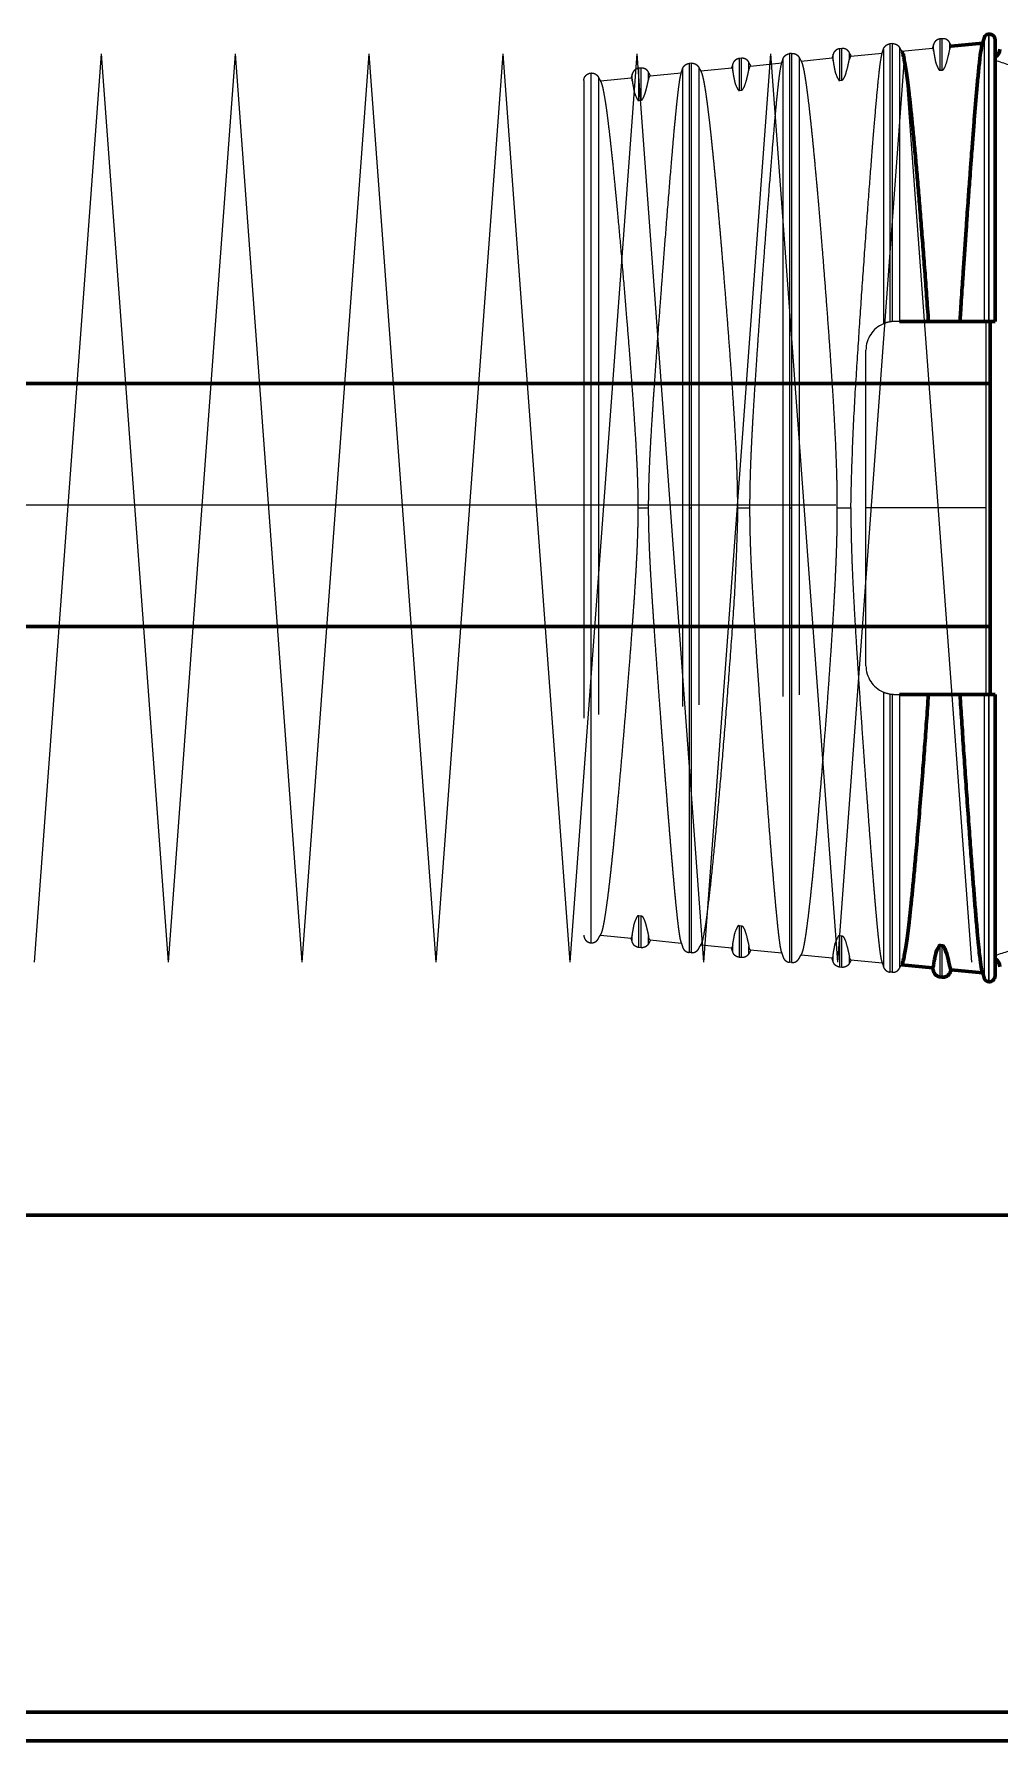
# Model space of a CAD drawing. Header units: millimetres. Extents: x 0 to 840, y 0 to 594.
# Drawn here: x 129.81 to 135.87, y 541.03 to 551.74 of the extents above; entities that cross this region are included whole.
import ezdxf

# ---------------------------------------------------------------- set-up
doc = ezdxf.new("R2010")
doc.units = ezdxf.units.MM
for name, pattern in [('K5LT_AXLED', [19.5, 15, -1.5, 1.5, -1.5]), ('K5LT_BASIC', [0]), ('K5LT_DASHED', [6, 4, -2]), ('K5LT_THIN', [0])]:
    doc.linetypes.add(name, pattern=pattern)
doc.layers.add('Системный слой', color=7, linetype='Continuous')

# ---------------------------------------------------------------- blocks, each defined once
blk = doc.blocks.new('U110')
at = {"layer": 'Системный слой', "color": 30, "linetype": 'K5LT_AXLED', "lineweight": 18, "true_color": 0xff8000}
for q in [(129.815, 545.919), (130.655, 545.919)]:
    blk.add_line((130.235, 551.619), q, dxfattribs=at)
blk = doc.blocks.new('U111')
at = {"layer": 'Системный слой', "color": 30, "linetype": 'K5LT_AXLED', "lineweight": 18, "true_color": 0xff8000}
for q in [(130.655, 545.919), (131.495, 545.919)]:
    blk.add_line((131.075, 551.619), q, dxfattribs=at)
blk = doc.blocks.new('U112')
at = {"layer": 'Системный слой', "color": 30, "linetype": 'K5LT_AXLED', "lineweight": 18, "true_color": 0xff8000}
for q in [(132.335, 545.919), (133.175, 545.919)]:
    blk.add_line((132.755, 551.619), q, dxfattribs=at)
blk = doc.blocks.new('U113')
at = {"layer": 'Системный слой', "color": 30, "linetype": 'K5LT_AXLED', "lineweight": 18, "true_color": 0xff8000}
for q in [(131.495, 545.919), (132.335, 545.919)]:
    blk.add_line((131.915, 551.619), q, dxfattribs=at)
blk = doc.blocks.new('U114')
at = {"layer": 'Системный слой', "color": 30, "linetype": 'K5LT_AXLED', "lineweight": 18, "true_color": 0xff8000}
for q in [(133.175, 545.919), (134.015, 545.919)]:
    blk.add_line((133.595, 551.619), q, dxfattribs=at)
blk = doc.blocks.new('U115')
at = {"layer": 'Системный слой', "color": 30, "linetype": 'K5LT_AXLED', "lineweight": 18, "true_color": 0xff8000}
for q in [(134.015, 545.919), (134.855, 545.919)]:
    blk.add_line((134.435, 551.619), q, dxfattribs=at)
blk = doc.blocks.new('U116')
at = {"layer": 'Системный слой', "color": 30, "linetype": 'K5LT_AXLED', "lineweight": 18, "true_color": 0xff8000}
for q in [(134.855, 545.919), (135.695, 545.919)]:
    blk.add_line((135.275, 551.619), q, dxfattribs=at)
blk = doc.blocks.new('U109')
at = {"layer": 'Системный слой'}
for name in ['U110', 'U111', 'U113', 'U112', 'U114', 'U115', 'U116']:
    blk.add_blockref(name, (0, 0), dxfattribs=at)

msp = doc.modelspace()

# ---------------------------------------------------------------- linework, layer by layer
at = {"layer": 'Системный слой', "color": 5, "linetype": 'K5LT_BASIC', "lineweight": 60, "true_color": 0x0000ff}
for p, q in [((135.80379, 551.74223), (135.8015, 551.742)), ((135.56868, 551.66687), (135.76514, 551.68629)), ((135.84329, 551.7064), (135.84329, 549.93902)), ((135.42539, 549.93902), (135.24437, 549.93902)), ((135.42539, 549.93902), (135.62319, 549.93902)), ((135.77526, 549.93902), (135.62319, 549.93902)), ((135.8015, 549.93902), (135.77526, 549.93902)), ((135.80379, 549.93902), (135.8015, 549.93902)), ((135.84329, 549.93902), (135.80379, 549.93902)), ((135.81329, 547.59902), (135.81329, 549.93902)), ((59.62425, 549.54945), (135.81329, 549.54945)), ((59.75932, 548.02545), (135.81329, 548.02545)), ((135.24437, 547.59902), (135.42539, 547.59902)), ((135.62319, 547.59902), (135.42539, 547.59902)), ((135.62319, 547.59902), (135.77526, 547.59902)), ((135.77526, 547.59902), (135.8015, 547.59902)), ((135.8015, 547.59902), (135.80379, 547.59902)), ((135.80379, 547.59902), (135.84329, 547.59902)), ((135.84329, 547.59902), (135.84329, 545.83164)), ((135.49897, 546.02269), (135.51194, 546.0214)), ((135.2562, 545.90204), (135.45152, 545.88274)), ((135.56881, 545.87114), (135.76514, 545.85174)), ((135.51194, 545.82432), (135.49897, 545.82559)), ((135.80379, 545.79581), (135.8015, 545.79603)), ((47.26425, 544.33149), (205.72425, 544.33149)), ((205.72425, 541.21149), (47.26425, 541.21149)), ((205.72425, 541.03149), (47.26425, 541.03149))]:
    msp.add_line(p, q, dxfattribs=at)
at = {"layer": 'Системный слой', "color": 7, "linetype": 'K5LT_THIN', "lineweight": 18}
for p, q in [((135.8015, 551.742), (135.8015, 549.93902)), ((135.80379, 551.74223), (135.80379, 549.93902)), ((135.77526, 551.71921), (135.77526, 549.93902)), ((135.7847, 549.93902), (135.7847, 548.76902)), ((135.7847, 548.76902), (135.03329, 548.76902)), ((135.7847, 548.76902), (135.7847, 547.59902)), ((135.77526, 547.59902), (135.77526, 545.81882)), ((135.8015, 547.59902), (135.8015, 545.79603)), ((135.80379, 547.59902), (135.80379, 545.79581)), ((135.49897, 545.82559), (135.49897, 546.02269)), ((135.51194, 545.82432), (135.51194, 546.0214)), ((135.45746, 545.86026), (135.45746, 545.90093)), ((135.55937, 545.8503), (135.55937, 545.89071))]:
    msp.add_line(p, q, dxfattribs=at)
at = {"layer": 'Системный слой', "color": 7, "linetype": 'K5LT_DASHED', "lineweight": 18}
for p, q in [((134.56694, 551.62138), (134.55397, 551.62012)), ((134.55397, 551.62012), (134.55397, 548.76902)), ((134.56694, 551.62138), (134.56694, 548.76902)), ((134.82746, 551.57391), (134.82746, 551.61622)), ((134.88194, 551.65216), (134.86897, 551.65089)), ((134.86897, 551.4523), (134.86897, 551.65089)), ((134.88194, 551.4536), (134.88194, 551.65216)), ((134.92937, 551.58413), (134.92937, 551.62618)), ((134.93901, 551.60464), (135.13486, 551.624)), ((135.14246, 551.647), (135.14246, 549.92449)), ((135.19694, 551.68294), (135.18397, 551.68167)), ((135.18397, 551.68167), (135.18397, 549.93661)), ((135.19694, 551.68294), (135.19694, 549.93827)), ((135.24437, 551.65695), (135.24437, 549.93902)), ((135.2562, 551.63599), (135.45137, 551.65528)), ((135.45746, 551.6371), (135.45746, 551.67778)), ((135.51194, 551.71371), (135.49897, 551.71244)), ((135.49897, 551.51534), (135.49897, 551.71244)), ((135.51194, 551.51664), (135.51194, 551.71371)), ((135.55937, 551.64733), (135.55937, 551.68774)), ((133.62194, 551.52906), (133.60897, 551.52779)), ((133.60897, 551.32663), (133.60897, 551.52779)), ((133.62194, 551.32792), (133.62194, 551.52906)), ((133.88246, 551.52389), (133.88246, 546.01414)), ((133.93694, 551.55983), (133.92397, 551.55856)), ((133.92397, 551.55856), (133.92397, 548.76902)), ((133.93694, 551.55983), (133.93694, 548.76902)), ((133.98437, 551.53385), (133.98437, 546.00418)), ((133.99704, 551.51154), (134.19091, 551.5307)), ((134.19746, 551.51073), (134.19746, 551.55467)), ((134.25194, 551.59061), (134.23897, 551.58934)), ((134.23897, 551.3894), (134.23897, 551.58934)), ((134.25194, 551.39069), (134.25194, 551.59061)), ((134.29937, 551.52095), (134.29937, 551.56462)), ((134.30934, 551.5424), (134.50457, 551.5617)), ((134.51246, 551.58544), (134.51246, 545.95258)), ((134.61437, 551.5954), (134.61437, 545.94262)), ((134.62662, 551.57376), (134.82114, 551.59299)), ((134.92937, 551.58413), (134.93894, 551.60464)), ((135.49897, 551.51534), (135.51194, 551.51664)), ((133.26329, 551.45048), (133.26329, 546.08756)), ((133.30694, 551.49828), (133.30662, 551.49825)), ((133.30662, 551.49825), (133.30662, 548.76902)), ((133.30694, 551.49828), (133.30694, 548.76902)), ((133.35437, 551.47229), (133.35437, 546.06573)), ((133.36747, 551.44931), (133.56069, 551.46841)), ((133.56746, 551.44758), (133.56746, 551.49311)), ((133.66937, 551.4578), (133.66937, 551.50307)), ((133.67966, 551.48017), (133.87429, 551.49941)), ((134.86897, 551.4523), (134.88194, 551.4536)), ((133.60897, 551.32663), (133.62194, 551.32792)), ((134.23897, 551.3894), (134.25194, 551.39069)), ((135.24437, 549.93902), (135.21329, 549.93902)), ((135.03329, 547.77902), (135.03329, 549.75902)), ((133.30662, 548.76902), (133.30694, 548.76902)), ((133.30662, 548.76902), (133.30662, 546.03978)), ((133.30694, 548.76902), (133.30694, 546.03975)), ((133.60457, 548.76902), (133.66773, 548.76902)), ((133.92397, 548.76902), (133.93694, 548.76902)), ((133.92397, 548.76902), (133.92397, 545.97947)), ((133.93694, 548.76902), (133.93694, 545.9782)), ((134.22871, 548.76902), (134.30344, 548.76902)), ((134.55397, 548.76902), (134.56694, 548.76902)), ((134.55397, 548.76902), (134.55397, 545.91792)), ((134.56694, 548.76902), (134.56694, 545.91665)), ((134.85365, 548.76902), (134.93837, 548.76902)), ((135.14246, 547.61354), (135.14246, 545.89103)), ((135.18397, 547.60142), (135.18397, 545.85636)), ((135.19694, 547.59976), (135.19694, 545.8551)), ((135.21329, 547.59902), (135.24437, 547.59902)), ((135.24437, 547.59902), (135.24437, 545.88107)), ((133.60897, 546.2114), (133.62194, 546.21011)), ((133.60897, 546.01024), (133.60897, 546.2114)), ((133.62194, 546.00898), (133.62194, 546.21011)), ((133.36747, 546.08872), (133.5609, 546.0696)), ((133.56746, 546.04491), (133.56746, 546.09045)), ((133.66937, 546.03495), (133.66937, 546.08023)), ((133.67988, 546.05784), (133.87429, 546.03863)), ((134.23897, 546.14864), (134.25194, 546.14734)), ((134.23897, 545.94869), (134.23897, 546.14864)), ((134.25194, 545.94742), (134.25194, 546.14734)), ((134.86897, 546.08573), (134.88194, 546.08444)), ((134.86897, 545.88714), (134.86897, 546.08573)), ((134.88194, 545.88587), (134.88194, 546.08444)), ((133.30694, 546.03975), (133.30662, 546.03978)), ((133.62194, 546.00898), (133.60897, 546.01024)), ((133.93694, 545.9782), (133.92397, 545.97947)), ((133.99704, 546.02649), (134.19111, 546.00731)), ((134.19746, 546.0273), (134.19114, 546.00732)), ((134.19746, 545.98336), (134.19746, 546.0273)), ((134.25194, 545.94742), (134.23897, 545.94869)), ((134.29937, 545.97341), (134.29937, 546.01708)), ((134.30951, 545.99561), (134.50457, 545.97633)), ((134.62662, 545.96427), (134.82131, 545.94503)), ((134.82746, 545.9218), (134.82746, 545.96412)), ((134.92937, 545.91185), (134.92937, 545.9539)), ((134.56694, 545.91665), (134.55397, 545.91792)), ((134.88194, 545.88587), (134.86897, 545.88714)), ((134.93916, 545.93338), (135.13486, 545.91404)), ((135.19694, 545.8551), (135.18397, 545.85636))]:
    msp.add_line(p, q, dxfattribs=at)
at = {"layer": 'Системный слой', "color": 30, "linetype": 'K5LT_AXLED', "lineweight": 18, "true_color": 0xff8000}
msp.add_line((41.84425, 548.78745), (210.72425, 548.78745), dxfattribs=at)
at = {"layer": 'Системный слой', "color": 7, "linetype": 'K5LT_DASHED', "lineweight": 18}
for centre, radius, start, end in [((135.57919, 551.64989), 0.01999, 121.865451, 187.376339), ((134.32493, 551.52211), 0.02559, 127.54947, 182.605925), ((133.69678, 551.45873), 0.02743, 128.575737, 181.939718), ((135.21329, 549.75902), 0.18, 113.172889, 180), ((135.21329, 549.75902), 0.18, 99.375552, 113.172889), ((135.21329, 549.75902), 0.18, 95.21284, 99.375552), ((135.21329, 549.75902), 0.18, 90, 95.21284), ((135.21329, 547.77902), 0.18, 180, 246.827111), ((135.21329, 547.77902), 0.18, 246.827111, 260.624449), ((135.21329, 547.77902), 0.18, 260.624448, 264.78716), ((135.21329, 547.77902), 0.18, 264.78716, 270), ((133.54037, 546.08747), 0.02725, 319.006705, 6.268324), ((134.80452, 545.96088), 0.02317, 316.775595, 8.047669)]:
    msp.add_arc(centre, radius, start, end, dxfattribs=at)
at = {"layer": 'Системный слой', "color": 5, "linetype": 'K5LT_BASIC', "lineweight": 60, "true_color": 0x0000ff}
for centre, radius, start, end in [((135.81329, 551.64902), 0.06, 299.99681, 359.999707), ((135.81329, 545.88902), 0.06, 0.000293, 60.00319), ((135.43661, 545.89757), 0.02112, 315.34747, 9.152207), ((135.80729, 545.83164), 0.036, 264.419847, 0)]:
    msp.add_arc(centre, radius, start, end, dxfattribs=at)
at = {"layer": 'Системный слой', "color": 7, "linetype": 'K5LT_THIN', "lineweight": 18}
for centre, radius, start, end in [((137.028, 555.08041), 3.69665, 251.307868, 252.676909), ((137.02748, 542.45924), 3.69495, 107.322776, 108.692447)]:
    msp.add_arc(centre, radius, start, end, dxfattribs=at)
at = {"layer": 'Системный слой', "color": 5, "linetype": 'K5LT_BASIC', "lineweight": 60, "true_color": 0x0000ff}
for points, weights in [([(135.77526, 551.71921), (135.77838, 551.73205), (135.78835, 551.74072), (135.8015, 551.742)], [0.892480727079, 0.782516831281, 0.782516831281, 0.892480727079]), ([(135.80379, 551.74223), (135.82643, 551.74444), (135.84328, 551.72916), (135.84329, 551.7064)], [0.892480400514, 0.697264518882, 0.697234777999, 0.892391177864]), ([(135.76344, 551.68188), (135.76826, 551.6941), (135.7722, 551.70656), (135.77526, 551.71921)], [0.906129281418, 0.912585599516, 0.920539513363, 0.92999102296]), ([(135.45746, 545.86025), (135.4553, 545.86787), (135.45281, 545.87542), (135.45, 545.88289)], [0.924907631488, 0.918092726208, 0.911843527563, 0.906160035555]), ([(135.49897, 545.82559), (135.47867, 545.82757), (135.46303, 545.84064), (135.45746, 545.86025)], [0.849852477649, 0.751400169104, 0.751400169104, 0.849852477649]), ([(135.55937, 545.8503), (135.55011, 545.83213), (135.53223, 545.82234), (135.51194, 545.82432)], [0.849892630913, 0.751435670759, 0.751435670759, 0.849892630913]), ([(135.57099, 545.87093), (135.56682, 545.86419), (135.56294, 545.85731), (135.55937, 545.8503)], [0.906846430728, 0.912417462858, 0.91854645373, 0.925233403343]), ([(135.76344, 545.85616), (135.76825, 545.84394), (135.77219, 545.83147), (135.77526, 545.81882)], [0.906123732603, 0.912581042064, 0.920536805516, 0.92999102296]), ([(135.77526, 545.81882), (135.77838, 545.80598), (135.78835, 545.79731), (135.8015, 545.79603)], [0.892480727079, 0.782516831281, 0.782516831281, 0.892480727079])]:
    msp.add_rational_spline(points, weights, degree=3, dxfattribs=at)
at = {"layer": 'Системный слой', "color": 7, "linetype": 'K5LT_DASHED', "lineweight": 18}
for points, weights in [([(134.51246, 551.58545), (134.51803, 551.60506), (134.53367, 551.61813), (134.55397, 551.62012)], [0.846949931963, 0.748833872744, 0.748833872744, 0.846949931963]), ([(134.56694, 551.62138), (134.58723, 551.62337), (134.60511, 551.61357), (134.61437, 551.59541)], [0.84699078067, 0.748869989278, 0.748869989278, 0.84699078067]), ([(134.82746, 551.61623), (134.82522, 551.60835), (134.82264, 551.60055), (134.81972, 551.59285)], [0.922890203197, 0.915748200175, 0.909209681106, 0.903274645987]), ([(134.86897, 551.65089), (134.84867, 551.64891), (134.83303, 551.63584), (134.82746, 551.61623)], [0.847919726766, 0.749691320358, 0.749691320358, 0.847919726766]), ([(134.92937, 551.62618), (134.92011, 551.64435), (134.90223, 551.65414), (134.88194, 551.65216)], [0.847959759214, 0.749726715193, 0.749726715193, 0.847959759214]), ([(134.94141, 551.60488), (134.93708, 551.61183), (134.93306, 551.61894), (134.92937, 551.62618)], [0.904005038133, 0.909813719025, 0.9162176973, 0.923216972959]), ([(135.13308, 551.61942), (135.13669, 551.62849), (135.13982, 551.63769), (135.14246, 551.647)], [0.901308050926, 0.907996813029, 0.915527360775, 0.923899694165]), ([(135.14246, 551.647), (135.14803, 551.66662), (135.16367, 551.67969), (135.18397, 551.68167)], [0.89172220192, 0.788419438595, 0.788419438595, 0.89172220192]), ([(135.19694, 551.68294), (135.21723, 551.68492), (135.23511, 551.67512), (135.24437, 551.65696)], [0.8918674743, 0.7885478817, 0.7885478817, 0.8918674743]), ([(135.24437, 551.65696), (135.24874, 551.64839), (135.25355, 551.64002), (135.2588, 551.63188)], [0.948406421082, 0.941582194062, 0.935594010224, 0.930441869566]), ([(135.45746, 551.67778), (135.4553, 551.67016), (135.45281, 551.66261), (135.45, 551.65514)], [0.924907631488, 0.918092726208, 0.911843527564, 0.906160035555]), ([(135.49897, 551.71244), (135.47867, 551.71046), (135.46303, 551.69739), (135.45746, 551.67778)], [0.849852477643, 0.751400169099, 0.751400169099, 0.849852477643]), ([(135.55937, 551.68774), (135.55011, 551.7059), (135.53223, 551.71569), (135.51194, 551.71371)], [0.849892630908, 0.751435670754, 0.751435670754, 0.849892630908]), ([(135.57099, 551.6671), (135.56682, 551.67384), (135.56294, 551.68072), (135.55937, 551.68774)], [0.906846430782, 0.912417462912, 0.918546453784, 0.925233403397]), ([(133.60897, 551.52779), (133.58867, 551.52581), (133.57303, 551.51274), (133.56746, 551.49312)], [0.844031792733, 0.746253789297, 0.746253789297, 0.844031792733]), ([(133.66937, 551.50308), (133.66011, 551.52125), (133.64223, 551.53104), (133.62194, 551.52906)], [0.844072906084, 0.746290139816, 0.746290139816, 0.844072906084]), ([(133.8724, 551.49461), (133.8763, 551.50423), (133.87965, 551.514), (133.88246, 551.5239)], [0.895128954665, 0.90242017325, 0.910661072145, 0.919851651352]), ([(133.88246, 551.5239), (133.88803, 551.54351), (133.90367, 551.55658), (133.92397, 551.55856)], [0.845006399378, 0.747115491318, 0.747115491318, 0.845006399378]), ([(133.93694, 551.55983), (133.95723, 551.56181), (133.97511, 551.55202), (133.98437, 551.53386)], [0.845047421371, 0.747151761063, 0.747151761063, 0.845047421371]), ([(133.98437, 551.53386), (133.989, 551.52476), (133.99414, 551.51589), (133.99978, 551.50727)], [0.920180102935, 0.91121726195, 0.903187806254, 0.896091735846]), ([(134.19746, 551.55468), (134.19515, 551.54655), (134.19248, 551.5385), (134.18943, 551.53055)], [0.920866260583, 0.913374542806, 0.906525493642, 0.900319113092]), ([(134.23897, 551.58934), (134.21867, 551.58736), (134.20303, 551.57429), (134.19746, 551.55468)], [0.845979687717, 0.747976027754, 0.747976027754, 0.845979687717]), ([(134.29937, 551.56463), (134.29011, 551.5828), (134.27223, 551.59259), (134.25194, 551.59061)], [0.846020023386, 0.748011690684, 0.748011690684, 0.846020023386]), ([(134.31183, 551.54265), (134.30734, 551.54982), (134.30318, 551.55715), (134.29937, 551.56463)], [0.901110023413, 0.907170755768, 0.91386545648, 0.921194125549]), ([(134.50274, 551.55702), (134.50649, 551.56636), (134.50973, 551.57585), (134.51246, 551.58545)], [0.898267955678, 0.905243646049, 0.913114022293, 0.921879084408]), ([(134.61437, 551.59541), (134.61887, 551.58658), (134.62383, 551.57797), (134.62927, 551.5696)], [0.922206389104, 0.91363952191, 0.905951930786, 0.899143615732]), ([(133.26329, 551.45049), (133.2633, 551.47648), (133.28076, 551.49572), (133.30662, 551.49825)], [0.843020689002, 0.697344939882, 0.697369534576, 0.843094473082]), ([(133.30694, 551.49828), (133.32723, 551.50026), (133.34511, 551.49047), (133.35437, 551.4723)], [0.843096406126, 0.745426763815, 0.745426763815, 0.843096406126]), ([(133.35437, 551.4723), (133.35914, 551.46294), (133.36445, 551.4538), (133.37029, 551.44494)], [0.918146446437, 0.908751943739, 0.90034756257, 0.892933302931]), ([(133.56746, 551.49312), (133.56508, 551.48474), (133.56231, 551.47645), (133.55915, 551.46826)], [0.918835172921, 0.910960074336, 0.903768381272, 0.89726009373]), ([(133.68225, 551.48043), (133.6776, 551.48781), (133.6733, 551.49536), (133.66937, 551.50308)], [0.898143329612, 0.90447624945, 0.911483219118, 0.919164238614]), ([(133.26329, 546.08754), (133.2633, 546.06156), (133.28076, 546.04231), (133.30662, 546.03978)], [0.843020689002, 0.697344939882, 0.697369534576, 0.843094473082]), ([(133.30694, 546.03975), (133.32723, 546.03777), (133.34511, 546.04756), (133.35437, 546.06573)], [0.843096406126, 0.745426763815, 0.745426763815, 0.843096406126]), ([(133.35437, 546.06573), (133.35915, 546.07511), (133.36447, 546.08426), (133.37032, 546.09314)], [0.918146446437, 0.908735689718, 0.900318483636, 0.892894828191]), ([(133.56746, 546.04491), (133.56508, 546.05329), (133.56231, 546.06158), (133.55915, 546.06977)], [0.918835172921, 0.910960074336, 0.903768381272, 0.89726009373]), ([(133.60897, 546.01024), (133.58867, 546.01223), (133.57303, 546.02529), (133.56746, 546.04491)], [0.844031792733, 0.746253789297, 0.746253789297, 0.844031792733]), ([(133.68225, 546.05761), (133.6776, 546.05023), (133.6733, 546.04267), (133.66937, 546.03495)], [0.898143329612, 0.90447624945, 0.911483219118, 0.919164238614]), ([(133.87243, 546.04335), (133.87631, 546.03375), (133.87966, 546.024), (133.88246, 546.01413)], [0.895184927128, 0.902462340662, 0.91068458207, 0.919851651352]), ([(133.66937, 546.03495), (133.66011, 546.01679), (133.64223, 546.00699), (133.62194, 546.00898)], [0.844072906084, 0.746290139816, 0.746290139816, 0.844072906084]), ([(133.88246, 546.01413), (133.88803, 545.99452), (133.90367, 545.98145), (133.92397, 545.97947)], [0.845006399378, 0.747115491318, 0.747115491318, 0.845006399378]), ([(133.93694, 545.9782), (133.95723, 545.97622), (133.97511, 545.98601), (133.98437, 546.00418)], [0.845047421371, 0.747151761063, 0.747151761063, 0.845047421371]), ([(133.98437, 546.00418), (133.98901, 546.01329), (133.99416, 546.02218), (133.99981, 546.03081)], [0.920180102935, 0.911198504625, 0.903154202446, 0.896047196399]), ([(134.19746, 545.98336), (134.19515, 545.99148), (134.19248, 545.99953), (134.18943, 546.00748)], [0.920866260583, 0.913374542806, 0.906525493642, 0.900319113092]), ([(134.23897, 545.94869), (134.21867, 545.95067), (134.20303, 545.96374), (134.19746, 545.98336)], [0.845979687717, 0.747976027754, 0.747976027754, 0.845979687717]), ([(134.29937, 545.9734), (134.29011, 545.95523), (134.27223, 545.94544), (134.25194, 545.94742)], [0.846020023386, 0.748011690684, 0.748011690684, 0.846020023386]), ([(134.31183, 545.99538), (134.30734, 545.98821), (134.30318, 545.98088), (134.29937, 545.9734)], [0.901110023413, 0.907170755768, 0.91386545648, 0.921194125549]), ([(134.50278, 545.98092), (134.50652, 545.97161), (134.50974, 545.96215), (134.51246, 545.95258)], [0.898336663992, 0.905295314397, 0.913142787869, 0.921879084408]), ([(134.51246, 545.95258), (134.51803, 545.93297), (134.53367, 545.9199), (134.55397, 545.91792)], [0.846949932008, 0.748833872784, 0.748833872784, 0.846949932008]), ([(134.56694, 545.91665), (134.58723, 545.91467), (134.60511, 545.92446), (134.61437, 545.94262)], [0.846990780714, 0.748869989317, 0.748869989317, 0.846990780714]), ([(134.61437, 545.94262), (134.61887, 545.95146), (134.62385, 545.96009), (134.6293, 545.96848)], [0.922206389104, 0.913623954951, 0.905923995258, 0.899106510025]), ([(134.82746, 545.9218), (134.82522, 545.92968), (134.82264, 545.93748), (134.81972, 545.94518)], [0.922890203197, 0.915748200175, 0.909209681106, 0.903274645987]), ([(134.86897, 545.88714), (134.84867, 545.88912), (134.83303, 545.90219), (134.82746, 545.9218)], [0.847919726791, 0.74969132038, 0.74969132038, 0.847919726791]), ([(134.92937, 545.91185), (134.92011, 545.89368), (134.90223, 545.88389), (134.88194, 545.88587)], [0.847959759238, 0.749726715215, 0.749726715215, 0.847959759238]), ([(134.94141, 545.93316), (134.93708, 545.9262), (134.93306, 545.9191), (134.92937, 545.91185)], [0.904005038133, 0.909813719025, 0.9162176973, 0.923216972959]), ([(135.13311, 545.91853), (135.13671, 545.90949), (135.13982, 545.90031), (135.14246, 545.89103)], [0.901370869105, 0.908043951973, 0.915553560326, 0.923899694165]), ([(135.14246, 545.89103), (135.14803, 545.87142), (135.16367, 545.85835), (135.18397, 545.85636)], [0.891725397196, 0.78842226371, 0.78842226371, 0.891725397196]), ([(135.19694, 545.8551), (135.21723, 545.85311), (135.23511, 545.86291), (135.24437, 545.88107)], [0.8918674743, 0.7885478817, 0.7885478817, 0.8918674743]), ([(135.24437, 545.88107), (135.24874, 545.88964), (135.25355, 545.89801), (135.2588, 545.90615)], [0.948406421082, 0.941583139746, 0.935595669894, 0.930444011526])]:
    msp.add_rational_spline(points, weights, degree=3, dxfattribs=at)
for points, knots in [([(135.1331, 551.61946), (135.13132, 551.61495), (135.12646, 551.59525), (135.11723, 551.53007), (135.1052, 551.41737), (135.09006, 551.2503), (135.07452, 551.06163), (135.05603, 550.82345), (135.03609, 550.5546), (135.01499, 550.25954), (134.99345, 549.94863), (134.97219, 549.61901), (134.95144, 549.28402), (134.93772, 548.8697), (134.9363, 548.75183), (134.93837, 548.76902)], [0, 0, 0, 0, 0.82442617, 2.08905732, 3.35368847, 4.61831963, 5.88295078, 7.14758193, 8.41221308, 9.67684424, 10.94147539, 12.20610654, 13.47073769, 14.73536885, 16, 16, 16, 16]), ([(135.45178, 551.65531), (135.45226, 551.65528), (135.45322, 551.65459), (135.45443, 551.652), (135.45533, 551.64886), (135.45594, 551.64616), (135.4564, 551.6438), (135.45678, 551.64163), (135.45709, 551.63968), (135.45731, 551.63815), (135.45744, 551.63725), (135.45746, 551.63707), (135.45746, 551.6371)], [0, 0, 0, 0, 1.73541712, 3.64708331, 5.17005753, 6.34331695, 7.36667895, 8.42388594, 9.54986114, 10.69923072, 11.84933853, 13, 13, 13, 13]), ([(135.51194, 551.51664), (135.51211, 551.51665), (135.51245, 551.5167), (135.51291, 551.51679), (135.51342, 551.51693), (135.51393, 551.51705), (135.51488, 551.51765), (135.51481, 551.51696), (135.51893, 551.52086), (135.52011, 551.52061), (135.53476, 551.54567), (135.55267, 551.61336), (135.56149, 551.65876), (135.55937, 551.64733)], [0, 0, 0, 0, 1, 2, 3, 4.33333333, 6, 7.58249857, 8.7474957, 9.52993896, 10.17899358, 11.68066311, 14, 14, 14, 14]), ([(134.22871, 548.76902), (134.22872, 548.79254), (134.22844, 548.84039), (134.22711, 548.91701), (134.2246, 549.00454), (134.22021, 549.11379), (134.21307, 549.25271), (134.20265, 549.42347), (134.18957, 549.61551), (134.17512, 549.81332), (134.16107, 549.99657), (134.1485, 550.15484), (134.13755, 550.28891), (134.12751, 550.40882), (134.1178, 550.5221), (134.10815, 550.63183), (134.09859, 550.73757), (134.08916, 550.83873), (134.07991, 550.93455), (134.0709, 551.02436), (134.06217, 551.10755), (134.05377, 551.18342), (134.04576, 551.25152), (134.03817, 551.31152), (134.03105, 551.36307), (134.02443, 551.40614), (134.01861, 551.43943), (134.01378, 551.46318), (134.01012, 551.47857), (134.00718, 551.48914), (134.00437, 551.49773), (134.00178, 551.50393), (134.00008, 551.50684), (133.99943, 551.5078)], [0, 0, 0, 0, 0.67953715, 1.35862744, 2.11190607, 3.02989875, 4.21902164, 5.66596709, 7.3404198, 9.07855946, 10.73143745, 12.14136458, 13.36999023, 14.51387281, 15.6756301, 16.85704959, 18.05008765, 19.25340367, 20.46386959, 21.68506033, 22.91518843, 24.15157269, 25.38795695, 26.61719132, 27.83570085, 29.0295076, 30.19178349, 31.12867887, 31.85595918, 32.38150712, 32.90274729, 33.56614387, 34, 34, 34, 34]), ([(134.19132, 551.53073), (134.19193, 551.5307), (134.19307, 551.52974), (134.1945, 551.52625), (134.19563, 551.52179), (134.19642, 551.51764), (134.19694, 551.51437), (134.19728, 551.51204), (134.19742, 551.51105), (134.19746, 551.51073)], [0, 0, 0, 0, 1.78906241, 3.48742659, 5.10087256, 6.62940032, 7.75946572, 8.88299894, 10, 10, 10, 10]), ([(134.25194, 551.39069), (134.25211, 551.39071), (134.25245, 551.39075), (134.25293, 551.39085), (134.25343, 551.39097), (134.25401, 551.3912), (134.25473, 551.3913), (134.25561, 551.39241), (134.25854, 551.39238), (134.27285, 551.41486), (134.28785, 551.46845), (134.29408, 551.49674), (134.29734, 551.51157), (134.2983, 551.51603), (134.29858, 551.51729), (134.29889, 551.51873), (134.29912, 551.51981), (134.29928, 551.52052), (134.29935, 551.52087), (134.29938, 551.52101), (134.29938, 551.52099), (134.29937, 551.52095)], [0, 0, 0, 0, 1.57142857, 3.14285714, 4.71428571, 6.80952381, 9.42857143, 12.04761905, 14.14285714, 15.71428571, 17.80952381, 19.43333333, 20.5859179, 20.74346798, 20.90122168, 21.05897538, 21.37448278, 21.53223648, 21.68999017, 21.84591135, 22, 22, 22, 22]), ([(134.50273, 551.557), (134.5009, 551.55236), (134.4963, 551.53384), (134.48807, 551.47848), (134.47826, 551.39217), (134.46791, 551.2872), (134.45645, 551.1602), (134.44261, 550.99624), (134.42693, 550.80039), (134.41152, 550.60042), (134.39843, 550.42655), (134.38706, 550.27275), (134.3761, 550.12224), (134.36539, 549.97255), (134.35538, 549.8298), (134.34635, 549.69806), (134.33795, 549.57168), (134.33027, 549.45142), (134.32336, 549.33683), (134.31767, 549.23451), (134.31329, 549.14679), (134.31009, 549.07371), (134.30774, 549.01083), (134.30604, 548.95543), (134.30485, 548.90621), (134.30413, 548.86476), (134.30372, 548.83071), (134.30352, 548.80381), (134.30345, 548.78384), (134.30344, 548.77164), (134.30345, 548.76894), (134.30344, 548.76902)], [0, 0, 0, 0, 1.69033028, 3.9459336, 6.06056172, 7.89323943, 9.72591713, 11.84054525, 14.23712379, 16.27734833, 17.82024366, 19.06552466, 20.35388143, 21.67748199, 22.80606685, 23.87356245, 24.85020737, 25.7516655, 26.55637059, 27.27251779, 27.87107208, 28.38179489, 28.82711497, 29.25272981, 29.66917235, 30.07333231, 30.45979589, 30.83604473, 31.21556568, 31.60471646, 32, 32, 32, 32]), ([(134.85365, 548.76902), (134.85365, 548.78632), (134.8535, 548.82732), (134.85264, 548.89942), (134.85053, 548.99312), (134.84671, 549.10411), (134.84115, 549.22778), (134.83418, 549.3583), (134.82555, 549.50231), (134.81494, 549.66513), (134.80199, 549.85113), (134.78777, 550.04449), (134.77355, 550.22969), (134.76054, 550.39306), (134.74856, 550.53871), (134.73725, 550.67193), (134.72625, 550.79731), (134.71556, 550.91475), (134.70518, 551.02407), (134.69517, 551.12461), (134.68557, 551.2158), (134.67645, 551.29687), (134.66789, 551.36703), (134.65999, 551.42569), (134.65281, 551.47303), (134.6464, 551.50954), (134.6407, 551.53641), (134.63574, 551.55481), (134.63195, 551.5649), (134.62983, 551.56877), (134.62909, 551.56988)], [0, 0, 0, 0, 0.42473574, 0.99891553, 1.73040485, 2.63493465, 3.57092637, 4.55411094, 5.58448837, 6.81150272, 8.2272885, 9.83184572, 11.34201723, 12.74207206, 14.01627926, 15.29048647, 16.56469368, 17.83890088, 19.11310809, 20.38731529, 21.6615225, 22.9357297, 24.1949925, 25.42436649, 26.59396286, 27.70378161, 28.7302263, 29.67958932, 30.53456663, 31, 31, 31, 31]), ([(134.82154, 551.59302), (134.82167, 551.59301), (134.82241, 551.59285), (134.82361, 551.59136), (134.82492, 551.58765), (134.82594, 551.58328), (134.82669, 551.57912), (134.82716, 551.57603), (134.82739, 551.57443), (134.82745, 551.57399), (134.82746, 551.57391)], [0, 0, 0, 0, 0.42062941, 2.27636511, 4.03227039, 5.63806586, 7.38018881, 8.90960547, 10.14373586, 11, 11, 11, 11]), ([(134.88194, 551.4536), (134.88211, 551.45361), (134.88246, 551.45366), (134.88293, 551.45376), (134.88343, 551.45388), (134.88399, 551.4541), (134.88473, 551.45423), (134.88547, 551.45524), (134.8886, 551.45535), (134.90285, 551.47798), (134.91786, 551.53184), (134.92409, 551.5601), (134.92734, 551.57485), (134.9283, 551.57926), (134.92858, 551.58051), (134.92897, 551.58229), (134.92922, 551.58347), (134.92935, 551.58404), (134.92938, 551.58419), (134.92938, 551.58417), (134.92937, 551.58413)], [0, 0, 0, 0, 1.5, 3, 4.5, 6.5, 9, 11.5, 13.5, 15, 17, 18.55, 19.65019323, 19.80057968, 19.95115936, 20.10173904, 20.55347809, 20.70405777, 20.85289841, 21, 21, 21, 21]), ([(133.60457, 548.76902), (133.60458, 548.79015), (133.60429, 548.83333), (133.60295, 548.90299), (133.6004, 548.98304), (133.59597, 549.08341), (133.58904, 549.20779), (133.57983, 549.35019), (133.56952, 549.49633), (133.55861, 549.64286), (133.54642, 549.80033), (133.53185, 549.98212), (133.51457, 550.19012), (133.49581, 550.40718), (133.47748, 550.61), (133.46142, 550.77902), (133.44818, 550.91132), (133.43733, 551.01428), (133.42779, 551.10002), (133.41884, 551.17566), (133.41018, 551.24352), (133.40181, 551.30313), (133.39375, 551.35381), (133.38615, 551.39412), (133.37914, 551.42344), (133.374, 551.43825), (133.37122, 551.44347), (133.37042, 551.44474)], [0, 0, 0, 0, 0.54330056, 1.08587146, 1.68666067, 2.41658068, 3.3585085, 4.41468397, 5.46451234, 6.45057972, 7.52098789, 8.85068628, 10.47090051, 12.3094038, 14.15491355, 15.84619422, 17.24251085, 18.43440182, 19.53509505, 20.65242081, 21.7863791, 22.92865365, 24.07508633, 25.22151901, 26.36795169, 27.51438438, 28, 28, 28, 28]), ([(133.56114, 551.46843), (133.56163, 551.46839), (133.56268, 551.46766), (133.56419, 551.46449), (133.56562, 551.45907), (133.56674, 551.45276), (133.56726, 551.44904), (133.56746, 551.44758)], [0, 0, 0, 0, 1.20704149, 2.68064625, 4.45975443, 6.34668735, 8, 8, 8, 8]), ([(133.62194, 551.32792), (133.62209, 551.32794), (133.62238, 551.32797), (133.62287, 551.32806), (133.6233, 551.32817), (133.62366, 551.32828), (133.62395, 551.32838), (133.62429, 551.3285), (133.62459, 551.32863), (133.62477, 551.32872), (133.625, 551.32882), (133.62531, 551.32898), (133.62567, 551.32918), (133.626, 551.32937), (133.6264, 551.32962), (133.62689, 551.32997), (133.62756, 551.33048), (133.62828, 551.33109), (133.62884, 551.33162), (133.62903, 551.33181), (133.62926, 551.33204), (133.62968, 551.33247), (133.63039, 551.33325), (133.63138, 551.33445), (133.63262, 551.3361), (133.63417, 551.33843), (133.63631, 551.34207), (133.63916, 551.34775), (133.64265, 551.356), (133.64634, 551.36619), (133.64983, 551.37721), (133.65276, 551.38737), (133.65528, 551.39674), (133.65757, 551.4057), (133.65974, 551.41461), (133.66175, 551.42321), (133.66357, 551.43121), (133.66519, 551.43848), (133.66656, 551.44477), (133.66768, 551.44996), (133.66854, 551.45393), (133.66912, 551.45665), (133.66932, 551.45756), (133.66937, 551.4578)], [0, 0, 0, 0, 2.85185185, 5.43209877, 9.66137566, 11.62081129, 13.62098765, 15.62698413, 17.52509841, 19.23342857, 20.69875274, 21.94469068, 22.97415242, 23.82386955, 24.50341314, 25.09641493, 25.73740946, 26.54312508, 27.33344971, 28.02525974, 28.50487928, 28.94584052, 29.40139036, 29.81398137, 30.18361354, 30.56315284, 31.06883933, 31.74580522, 32.51303556, 33.42596271, 34.28314575, 35.05948678, 35.71733893, 36.41301089, 37.15913808, 37.91790069, 38.71456959, 39.53650933, 40.39635536, 41.26883681, 42.16658911, 43.07697684, 44, 44, 44, 44]), ([(133.87239, 551.4946), (133.87081, 551.49064), (133.86668, 551.47511), (133.85965, 551.43161), (133.85188, 551.3688), (133.84474, 551.3032), (133.83702, 551.22633), (133.82695, 551.11875), (133.81313, 550.9609), (133.79587, 550.7525), (133.7771, 550.51642), (133.75962, 550.2903), (133.74546, 550.10365), (133.73386, 549.94844), (133.72397, 549.81409), (133.71454, 549.6838), (133.70583, 549.56065), (133.69769, 549.44203), (133.68981, 549.3221), (133.68265, 549.20514), (133.6769, 549.09885), (133.67311, 549.0154), (133.67069, 548.9491), (133.66915, 548.89405), (133.66825, 548.84634), (133.66786, 548.8098), (133.66774, 548.78564), (133.66772, 548.77298), (133.66773, 548.7696), (133.66773, 548.76902)], [0, 0, 0, 0, 1.35779642, 3.34683834, 4.93807187, 6.13149702, 7.32492217, 8.9161557, 10.90519762, 13.29204791, 15.67889821, 17.64583966, 19.19287226, 20.29789555, 21.38081837, 22.37754937, 23.31018903, 24.13674644, 24.92131298, 25.75433678, 26.47227441, 27.07512586, 27.51206006, 27.96888468, 28.44592723, 28.9236248, 29.34537557, 29.71085203, 30, 30, 30, 30]), ([(133.37035, 546.09319), (133.37243, 546.09642), (133.37673, 546.10651), (133.38368, 546.13261), (133.3911, 546.1693), (133.39901, 546.2165), (133.40738, 546.27386), (133.41618, 546.34085), (133.4254, 546.41728), (133.43507, 546.503), (133.44519, 546.59792), (133.45576, 546.70201), (133.46675, 546.81489), (133.47814, 546.93612), (133.48989, 547.06529), (133.50189, 547.20112), (133.51396, 547.34149), (133.52582, 547.48313), (133.53736, 547.62434), (133.54821, 547.76071), (133.55839, 547.89253), (133.56767, 548.01674), (133.57622, 548.13614), (133.58433, 548.25628), (133.59143, 548.37157), (133.59683, 548.47345), (133.6001, 548.54936), (133.60202, 548.60549), (133.60315, 548.64732), (133.60382, 548.68066), (133.60419, 548.70644), (133.6044, 548.7267), (133.60451, 548.74309), (133.60456, 548.75607), (133.60457, 548.76544), (133.60457, 548.76977), (133.60457, 548.7697), (133.60457, 548.76902)], [0, 0, 0, 0, 1.54970531, 3.06846759, 4.58722986, 6.10599214, 7.62475442, 9.1435167, 10.66227898, 12.18104126, 13.69980354, 15.21856582, 16.7373281, 18.25609037, 19.77485265, 21.29361493, 22.78425198, 24.24676381, 25.65302518, 27.03116132, 28.29960907, 29.48649367, 30.53837717, 31.53682275, 32.58350781, 33.47030569, 34.19721638, 34.67875811, 35.14487826, 35.5639596, 35.92065969, 36.24659577, 36.57338505, 36.90459871, 37.24908545, 37.615694, 38, 38, 38, 38]), ([(133.66773, 548.76902), (133.66772, 548.75717), (133.66782, 548.72923), (133.6684, 548.68027), (133.66978, 548.61752), (133.67221, 548.54462), (133.67566, 548.46544), (133.67984, 548.38402), (133.68467, 548.29971), (133.69009, 548.21214), (133.69632, 548.11656), (133.70363, 548.00903), (133.71236, 547.88465), (133.72195, 547.75161), (133.73174, 547.61825), (133.74101, 547.49376), (133.7499, 547.37578), (133.75858, 547.26178), (133.76719, 547.14983), (133.77569, 547.04047), (133.78405, 546.9344), (133.79221, 546.83211), (133.80016, 546.73418), (133.80782, 546.64155), (133.81514, 546.5549), (133.82236, 546.4717), (133.82989, 546.38781), (133.83746, 546.30729), (133.84446, 546.23755), (133.85035, 546.18325), (133.85545, 546.14012), (133.85995, 546.10615), (133.86368, 546.08183), (133.86667, 546.06527), (133.8693, 546.05313), (133.8713, 546.04618), (133.87247, 546.04322), (133.87277, 546.04253)], [0, 0, 0, 0, 0.37723068, 0.87986015, 1.50754362, 2.25959152, 3.01026031, 3.76782996, 4.54127005, 5.34783013, 6.18819975, 7.19450881, 8.37296863, 9.73807051, 11.05281338, 12.306159, 13.49190131, 14.7114637, 15.96243796, 17.23275151, 18.52241487, 19.82176367, 21.1259815, 22.43024143, 23.73456452, 25.03894025, 26.48836591, 28.22785985, 29.89153892, 31.33439002, 32.61847891, 33.95080023, 35.12426461, 35.93176161, 36.71281845, 37.66199135, 38, 38, 38, 38]), ([(133.99978, 546.03095), (134.00205, 546.03446), (134.00872, 546.05053), (134.02072, 546.10566), (134.03713, 546.21479), (134.05536, 546.36573), (134.0746, 546.54727), (134.09693, 546.78001), (134.11915, 547.02928), (134.14337, 547.31782), (134.16787, 547.62614), (134.19154, 547.94969), (134.21479, 548.28635), (134.22934, 548.67258), (134.23083, 548.78291), (134.22871, 548.76902)], [0, 0, 0, 0, 0.70415417, 1.97880799, 3.25346181, 4.52811563, 5.80276945, 7.07742327, 8.35207709, 9.6267309, 10.90138472, 12.17603854, 13.45069236, 14.72534618, 16, 16, 16, 16]), ([(134.30344, 548.76902), (134.30344, 548.74261), (134.30378, 548.68911), (134.3053, 548.60712), (134.30807, 548.51442), (134.31277, 548.39928), (134.32057, 548.24751), (134.33173, 548.06125), (134.34575, 547.84759), (134.36081, 547.62972), (134.37516, 547.42855), (134.38849, 547.24571), (134.40123, 547.074), (134.41404, 546.90471), (134.4255, 546.75667), (134.43561, 546.62926), (134.44438, 546.52148), (134.45268, 546.42256), (134.46047, 546.33315), (134.46774, 546.2536), (134.47439, 546.18494), (134.4804, 546.12733), (134.48621, 546.07666), (134.49162, 546.03548), (134.4965, 546.00526), (134.50012, 545.98874), (134.50212, 545.98253), (134.50284, 545.98077)], [0, 0, 0, 0, 0.57784644, 1.15565727, 1.73343248, 2.50368071, 3.50902731, 4.79213326, 6.24552694, 7.86899466, 9.36312604, 10.64288405, 12.04877294, 13.49554198, 14.98319118, 16.127843, 17.27149756, 18.41116309, 19.54783685, 20.67952431, 21.80921726, 22.89717526, 23.94539283, 25.21453717, 26.36859846, 27.40757669, 28, 28, 28, 28]), ([(134.62914, 545.96823), (134.63142, 545.97169), (134.6359, 545.9827), (134.64305, 546.01151), (134.65037, 546.05004), (134.65816, 546.09945), (134.66638, 546.15926), (134.67498, 546.22874), (134.68399, 546.30777), (134.69342, 546.39639), (134.70368, 546.49839), (134.71523, 546.61945), (134.72856, 546.76612), (134.74284, 546.93093), (134.75707, 547.10207), (134.77003, 547.26379), (134.78191, 547.41688), (134.7929, 547.56302), (134.80322, 547.70504), (134.81274, 547.84134), (134.82141, 547.97152), (134.82931, 548.09733), (134.8365, 548.22174), (134.84255, 548.33993), (134.84697, 548.4424), (134.8498, 548.52453), (134.85147, 548.58659), (134.85247, 548.6352), (134.85306, 548.67377), (134.85339, 548.70507), (134.85355, 548.72971), (134.85362, 548.74827), (134.85365, 548.76102), (134.85365, 548.76779), (134.85365, 548.76909), (134.85365, 548.76902)], [0, 0, 0, 0, 1.65580034, 3.08680866, 4.51781698, 5.9488253, 7.37983362, 8.81084194, 10.24185025, 11.67285857, 13.10386689, 14.69387614, 16.4428863, 18.3508974, 20.09107418, 21.65458327, 23.0237579, 24.35759898, 25.63048972, 26.83448005, 27.93600312, 28.9527257, 29.92587651, 30.84810066, 31.68642646, 32.35048399, 32.88979658, 33.3462633, 33.78058392, 34.18655627, 34.57196124, 34.94706059, 35.31196082, 35.66167513, 36, 36, 36, 36]), ([(134.93837, 548.76902), (134.93835, 548.73166), (134.93894, 548.65517), (134.94154, 548.537), (134.94584, 548.41314), (134.95162, 548.28393), (134.95875, 548.14767), (134.96698, 548.00523), (134.97622, 547.85562), (134.98614, 547.70236), (134.99652, 547.54701), (135.00711, 547.39249), (135.01901, 547.2224), (135.03188, 547.04245), (135.04536, 546.85813), (135.05712, 546.70146), (135.06731, 546.56922), (135.07609, 546.45833), (135.08441, 546.3566), (135.09223, 546.26483), (135.0995, 546.18364), (135.10612, 546.11424), (135.11209, 546.05643), (135.11735, 546.01038), (135.12199, 545.97466), (135.12597, 545.94878), (135.12936, 545.93122), (135.13168, 545.92242), (135.13291, 545.91903), (135.13323, 545.91823)], [0, 0, 0, 0, 0.82693038, 1.67683104, 2.54970199, 3.46851352, 4.41029533, 5.42098802, 6.47762127, 7.60316539, 8.7516798, 9.94613479, 11.16356007, 12.81742082, 14.47128157, 16.12514232, 17.36553788, 18.60593344, 19.84632901, 21.08672457, 22.32712013, 23.56751569, 24.76426771, 25.91737618, 26.98319755, 28.00537537, 28.89795528, 29.70458082, 30, 30, 30, 30]), ([(133.62194, 546.21011), (133.62209, 546.2101), (133.62238, 546.21006), (133.62287, 546.20997), (133.6233, 546.20986), (133.62366, 546.20975), (133.62395, 546.20965), (133.62429, 546.20953), (133.62459, 546.2094), (133.62477, 546.20932), (133.625, 546.20921), (133.62531, 546.20905), (133.62567, 546.20886), (133.626, 546.20866), (133.6264, 546.20841), (133.62689, 546.20807), (133.62756, 546.20755), (133.62828, 546.20694), (133.62884, 546.20641), (133.62903, 546.20622), (133.62926, 546.20599), (133.62968, 546.20556), (133.63039, 546.20479), (133.63138, 546.20358), (133.63262, 546.20193), (133.63417, 546.1996), (133.63631, 546.19596), (133.63916, 546.19028), (133.64265, 546.18203), (133.64634, 546.17184), (133.64983, 546.16082), (133.65276, 546.15066), (133.65528, 546.1413), (133.65757, 546.13233), (133.65974, 546.12342), (133.66175, 546.11482), (133.66357, 546.10682), (133.66519, 546.09956), (133.66656, 546.09327), (133.66768, 546.08808), (133.66854, 546.0841), (133.66912, 546.08139), (133.66932, 546.08047), (133.66937, 546.08023)], [0, 0, 0, 0, 2.85185185, 5.43209877, 9.66137566, 11.62081129, 13.62098765, 15.62698413, 17.52509842, 19.23342861, 20.69875285, 21.94469092, 22.97415287, 23.82387025, 24.50341409, 25.09641614, 25.73741099, 26.54312702, 27.33345205, 28.02526243, 28.50488223, 28.94584371, 29.40139383, 29.81398511, 30.18361756, 30.56315713, 31.06884392, 31.7458101, 32.51304061, 33.42596775, 34.28315066, 35.05949147, 35.71734336, 36.41301502, 37.15914186, 37.9179041, 38.71457259, 39.5365119, 40.39635745, 41.26883841, 42.16659019, 43.07697739, 44, 44, 44, 44]), ([(133.67938, 546.0579), (133.67888, 546.058), (133.67758, 546.05859), (133.67566, 546.06084), (133.67379, 546.06463), (133.67228, 546.06884), (133.67111, 546.07287), (133.67024, 546.07633), (133.66965, 546.07892), (133.66943, 546.07994), (133.66937, 546.08023)], [0, 0, 0, 0, 1.01439403, 2.68308248, 4.25874862, 5.70406092, 7.11204167, 8.44535933, 9.74134544, 11, 11, 11, 11]), ([(134.25194, 546.14734), (134.25211, 546.14732), (134.25245, 546.14728), (134.25293, 546.14718), (134.25343, 546.14706), (134.25401, 546.14684), (134.25473, 546.14673), (134.25561, 546.14562), (134.25854, 546.14565), (134.27285, 546.12317), (134.28785, 546.06958), (134.29408, 546.04129), (134.29734, 546.02646), (134.2983, 546.022), (134.29858, 546.02074), (134.29889, 546.0193), (134.29912, 546.01822), (134.29928, 546.01751), (134.29935, 546.01717), (134.29938, 546.01702), (134.29938, 546.01704), (134.29937, 546.01708)], [0, 0, 0, 0, 1.57142857, 3.14285714, 4.71428571, 6.80952381, 9.42857143, 12.04761905, 14.14285714, 15.71428571, 17.80952381, 19.43333333, 20.5859179, 20.74346798, 20.90122168, 21.05897538, 21.37448278, 21.53223648, 21.68999017, 21.84591135, 22, 22, 22, 22]), ([(134.88194, 546.08444), (134.88211, 546.08442), (134.88246, 546.08437), (134.88293, 546.08427), (134.88343, 546.08415), (134.88399, 546.08393), (134.88473, 546.08381), (134.88547, 546.08279), (134.8886, 546.08268), (134.90285, 546.06005), (134.91786, 546.0062), (134.92409, 545.97793), (134.92734, 545.96319), (134.9283, 545.95877), (134.92858, 545.95752), (134.92897, 545.95574), (134.92922, 545.95456), (134.92935, 545.95399), (134.92938, 545.95384), (134.92938, 545.95387), (134.92937, 545.9539)], [0, 0, 0, 0, 1.5, 3, 4.5, 6.5, 9, 11.5, 13.5, 15, 17, 18.55, 19.65019323, 19.80057968, 19.95115936, 20.10173904, 20.55347809, 20.70405777, 20.85289841, 21, 21, 21, 21]), ([(134.30894, 545.99569), (134.30876, 545.99573), (134.30755, 545.99611), (134.30463, 545.9991), (134.30191, 546.00673), (134.30014, 546.01357), (134.29958, 546.01614), (134.29937, 546.01708)], [0, 0, 0, 0, 0.27732822, 1.94183994, 5.06343977, 6.544937, 8, 8, 8, 8]), ([(134.93871, 545.93343), (134.9378, 545.9336), (134.9361, 545.93481), (134.93393, 545.93854), (134.93224, 545.94297), (134.93101, 545.9471), (134.93016, 545.95044), (134.92961, 545.95281), (134.92942, 545.95368), (134.92937, 545.9539)], [0, 0, 0, 0, 1.76122327, 3.43965491, 4.97346973, 6.36266772, 7.65545449, 8.85183005, 10, 10, 10, 10])]:
    msp.add_open_spline(points, degree=3, knots=knots, dxfattribs=at)
at = {"layer": 'Системный слой', "color": 5, "linetype": 'K5LT_BASIC', "lineweight": 60, "true_color": 0x0000ff}
for points, knots in [([(135.42539, 549.93902), (135.42159, 549.99345), (135.41392, 550.1012), (135.40227, 550.25856), (135.39061, 550.41075), (135.37904, 550.55701), (135.36762, 550.69663), (135.35645, 550.8285), (135.34561, 550.95167), (135.33518, 551.06536), (135.3252, 551.16893), (135.31565, 551.26271), (135.3065, 551.34684), (135.29772, 551.42132), (135.2893, 551.48593), (135.28129, 551.53971), (135.27377, 551.58201), (135.26678, 551.61242), (135.2619, 551.6264), (135.25932, 551.63106), (135.25878, 551.63191)], [0, 0, 0, 0, 1.21585203, 2.43170406, 3.64755609, 4.86340811, 6.07926014, 7.29511217, 8.5109642, 9.72681623, 10.94266826, 12.15852028, 13.37437231, 14.59022434, 15.80607637, 17.0219284, 18.23778043, 19.45363245, 20.66948448, 21, 21, 21, 21]), ([(135.76346, 551.68192), (135.76155, 551.67707), (135.7569, 551.65735), (135.74867, 551.59836), (135.7392, 551.50993), (135.73006, 551.41217), (135.72148, 551.31273), (135.71331, 551.21302), (135.70505, 551.10828), (135.69702, 551.00318), (135.68968, 550.90476), (135.68366, 550.82264), (135.67855, 550.75214), (135.67342, 550.68061), (135.66729, 550.59415), (135.65982, 550.48737), (135.65176, 550.37051), (135.64401, 550.25615), (135.63724, 550.15484), (135.63149, 550.06752), (135.62674, 549.99444), (135.62425, 549.95561), (135.62319, 549.93902)], [0, 0, 0, 0, 1.77672208, 4.01075133, 6.01206921, 7.73413342, 9.13040171, 10.43358544, 11.68246985, 12.91584017, 13.92425615, 14.71547485, 15.29337477, 15.86739618, 16.60431555, 17.49249732, 18.50867035, 19.4783011, 20.40138958, 21.29344987, 22.15448198, 23, 23, 23, 23]), ([(135.25879, 545.90613), (135.2614, 545.91024), (135.26628, 545.9233), (135.27391, 545.95676), (135.28132, 545.99853), (135.28918, 546.05134), (135.29746, 546.11465), (135.30611, 546.18774), (135.31513, 546.27038), (135.32455, 546.36254), (135.33438, 546.46425), (135.34579, 546.58809), (135.35893, 546.73773), (135.37388, 546.91678), (135.38807, 547.09444), (135.40127, 547.26615), (135.4133, 547.42833), (135.42137, 547.54134), (135.42539, 547.59902)], [0, 0, 0, 0, 1.43376477, 2.53165447, 3.62954417, 4.72743387, 5.82532358, 6.92321328, 8.02110298, 9.11899268, 10.21688238, 11.31477209, 12.77862502, 14.24247796, 15.70633089, 16.8042206, 17.9021103, 19, 19, 19, 19]), ([(135.62319, 547.59902), (135.62679, 547.54271), (135.634, 547.43169), (135.64515, 547.2646), (135.65688, 547.09267), (135.66943, 546.91305), (135.68183, 546.73989), (135.69325, 546.5848), (135.70339, 546.45111), (135.71293, 546.32952), (135.72241, 546.21387), (135.73141, 546.11088), (135.73936, 546.02738), (135.74589, 545.96571), (135.75111, 545.92265), (135.75515, 545.89439), (135.75836, 545.87576), (135.76117, 545.86285), (135.76291, 545.85737), (135.76377, 545.85534)], [0, 0, 0, 0, 1.13925563, 2.27851126, 3.54435085, 4.9367744, 6.4557819, 7.84820545, 9.11404504, 10.37988463, 11.77230818, 13.29131568, 14.67670679, 15.92144905, 17.01147758, 17.90108152, 18.59729329, 19.2653753, 20, 20, 20, 20]), ([(135.51194, 546.0214), (135.51211, 546.02138), (135.51245, 546.02133), (135.51291, 546.02124), (135.51342, 546.0211), (135.51393, 546.02099), (135.51488, 546.02038), (135.51481, 546.02107), (135.51893, 546.01717), (135.52011, 546.01742), (135.53476, 545.99236), (135.55267, 545.92467), (135.56149, 545.87927), (135.55937, 545.89071)], [0, 0, 0, 0, 1, 2, 3, 4.33333333, 6, 7.58249847, 8.7474954, 9.52993844, 10.17899274, 11.68066248, 14, 14, 14, 14]), ([(135.56831, 545.87121), (135.56756, 545.87136), (135.56594, 545.87241), (135.56379, 545.87597), (135.56205, 545.88056), (135.56083, 545.88467), (135.56001, 545.88792), (135.55951, 545.89004), (135.55938, 545.89065), (135.55937, 545.89071)], [0, 0, 0, 0, 1.43037442, 3.19047139, 4.7766543, 6.21067656, 7.52746101, 8.78821821, 10, 10, 10, 10])]:
    msp.add_open_spline(points, degree=3, knots=knots, dxfattribs=at)
at = {"layer": 'Системный слой', "color": 7, "linetype": 'K5LT_DASHED', "lineweight": 18}
for points in [[(135.45746, 551.6371), (135.45824, 551.63166), (135.46006, 551.61824), (135.46594, 551.59009), (135.47081, 551.55746), (135.49667, 551.50797), (135.49371, 551.5185), (135.49599, 551.51505), (135.49627, 551.5157), (135.49688, 551.51537), (135.49732, 551.51536), (135.49778, 551.5153), (135.49823, 551.51529), (135.49878, 551.51532), (135.49896, 551.51533), (135.49897, 551.51534)], [(134.19746, 551.51073), (134.19825, 551.50507), (134.20008, 551.49136), (134.20598, 551.46316), (134.21086, 551.43078), (134.23672, 551.38211), (134.23379, 551.39247), (134.23602, 551.3891), (134.23634, 551.38973), (134.23695, 551.38941), (134.23741, 551.3894), (134.23789, 551.38936), (134.23832, 551.38935), (134.23872, 551.38938), (134.23897, 551.3894)], [(134.82746, 551.57391), (134.82825, 551.56832), (134.83008, 551.55471), (134.83597, 551.52651), (134.84085, 551.49403), (134.86671, 551.44497), (134.86374, 551.45542), (134.866, 551.452), (134.86631, 551.45265), (134.86692, 551.45232), (134.86737, 551.45231), (134.86784, 551.45226), (134.86828, 551.45226), (134.86885, 551.45229), (134.869, 551.4523), (134.86897, 551.4523)], [(133.56746, 551.44758), (133.56826, 551.44186), (133.57009, 551.4281), (133.57589, 551.4001), (133.5811, 551.36747), (133.60578, 551.32041), (133.60201, 551.33051), (133.60647, 551.32611), (133.60619, 551.32702), (133.60697, 551.32663), (133.60739, 551.32664), (133.60788, 551.32659), (133.60833, 551.32659), (133.60872, 551.32661), (133.60897, 551.32663)], [(133.56746, 546.09045), (133.56826, 546.09617), (133.57009, 546.10993), (133.57589, 546.13793), (133.5811, 546.17057), (133.60578, 546.21762), (133.60201, 546.20752), (133.60647, 546.21192), (133.60619, 546.21101), (133.60697, 546.2114), (133.60739, 546.21139), (133.60788, 546.21144), (133.60833, 546.21145), (133.60872, 546.21142), (133.60897, 546.2114)], [(134.19746, 546.0273), (134.19825, 546.03296), (134.20008, 546.04667), (134.20598, 546.07488), (134.21086, 546.10726), (134.23672, 546.15592), (134.23379, 546.14556), (134.23602, 546.14893), (134.23634, 546.1483), (134.23695, 546.14862), (134.23741, 546.14863), (134.23789, 546.14867), (134.23832, 546.14868), (134.23872, 546.14866), (134.23897, 546.14864)], [(134.82746, 545.96412), (134.82825, 545.96971), (134.83008, 545.98332), (134.83597, 546.01152), (134.84085, 546.044), (134.86671, 546.09306), (134.86374, 546.08261), (134.866, 546.08603), (134.86631, 546.08539), (134.86692, 546.08571), (134.86737, 546.08572), (134.86784, 546.08577), (134.86828, 546.08578), (134.86885, 546.08575), (134.869, 546.08573), (134.86897, 546.08573)]]:
    msp.add_open_spline(points, degree=3, dxfattribs=at)
at = {"layer": 'Системный слой', "color": 5, "linetype": 'K5LT_BASIC', "lineweight": 60, "true_color": 0x0000ff}
msp.add_open_spline([(135.45746, 545.90093), (135.45824, 545.90637), (135.46006, 545.91979), (135.46594, 545.94794), (135.47081, 545.98057), (135.49667, 546.03006), (135.49371, 546.01953), (135.49599, 546.02299), (135.49627, 546.02234), (135.49688, 546.02266), (135.49732, 546.02267), (135.49778, 546.02273), (135.49823, 546.02274), (135.49878, 546.02271), (135.49896, 546.0227), (135.49897, 546.02269)], degree=3, dxfattribs=at)

# ---------------------------------------------------------------- block references
at = {"layer": 'Системный слой'}
msp.add_blockref('U109', (0, 0), dxfattribs=at)

doc.saveas('drawing.dxf')
